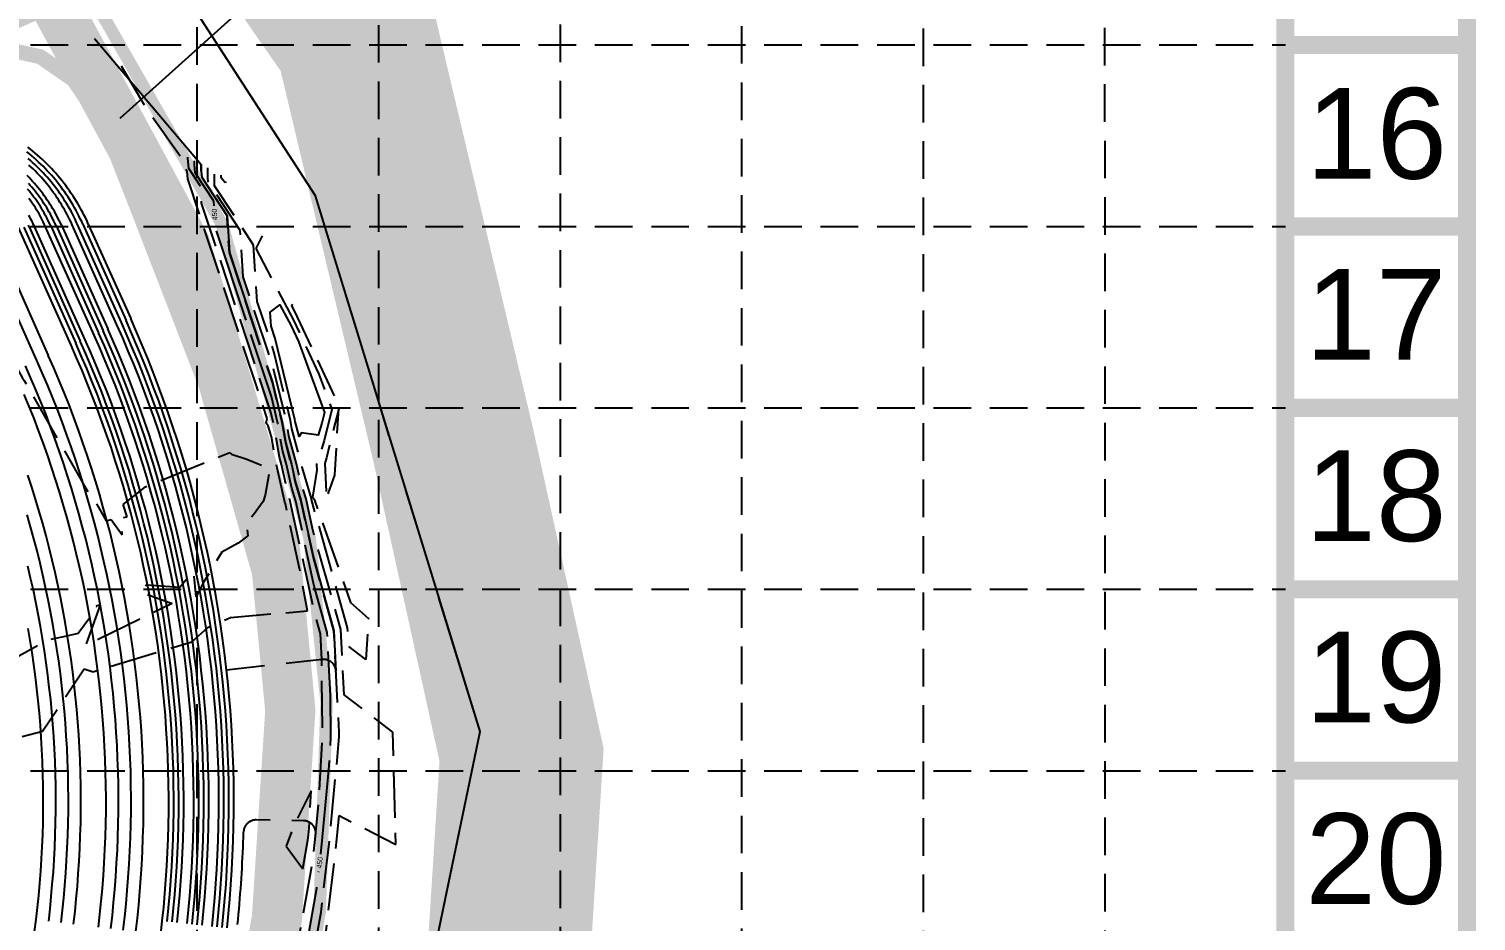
# Model space of a CAD drawing. Header units: inches. Extents: x 2439273 to 2445077, y 7048639 to 7057917.
# Drawn here: x 2443923 to 2445077, y 7054895 to 7055607 of the extents above; entities that cross this region are included whole.
import ezdxf
from ezdxf.enums import TextEntityAlignment as Align

# ---------------------------------------------------------------- set-up
doc = ezdxf.new("R2010")
doc.units = ezdxf.units.IN
doc.header["$LTSCALE"] = 300
doc.header["$MEASUREMENT"] = 0
for name, pattern in [('DASHED', [0.29, 0.25, -0.04]), ('DASHEDX2', [0.165, 0.125, -0.04]), ('HIDDEN', [0.375, 0.25, -0.125]), ('PHANTOM', [4.25, 3.5, -0.15, 0.15, -0.15, 0.15, -0.15])]:
    doc.linetypes.add(name, pattern=pattern)
for name, color, linetype in [('BASE', 7, 'Continuous'), ('BOUNDARY', 24, 'PHANTOM'), ('DRAINAGE_AREA', 250, 'DASHEDX2'), ('EC', 43, 'DASHEDX2'), ('GRID', 254, 'HIDDEN'), ('LIMITS OF DISTURBANCE', 1, 'HIDDEN'), ('new', 3, 'Continuous'), ('PC', 43, 'DASHEDX2'), ('SILT FENCE', 200, 'Continuous'), ('Water', 5, 'PHANTOM')]:
    doc.layers.add(name, color=color, linetype=linetype)
doc.styles.get("Standard").update_dxf_attribs({"font": 'ARIAL.TTF'})
doc.styles.add('symbol', font='symbol.shx')
doc.styles.add('TMODELF', font='tmodelf')
doc.linetypes.add('DEPRESSION', pattern='A,0.3,["%",symbol,S=0.05,R=180,X=0,Y=0],0.0001', length=0.3001)

msp = doc.modelspace()

# ---------------------------------------------------------------- linework, layer by layer
at = {"flags": 128}
msp.add_lwpolyline([(2444359.7, 7055862.5), (2443995.9, 7055535.5)], dxfattribs=at)
at = {"layer": 'BASE', "const_width": 14.5}
for points in [[(2445070.2, 7048645.9), (2445070.2, 7057910.2), (2439280, 7057910.2), (2439280, 7048645.9)], [(2444925.4, 7048790.6), (2444925.4, 7057765.4), (2439424.8, 7057765.4), (2439424.8, 7048790.6)]]:
    msp.add_lwpolyline(points, close=True, dxfattribs=at)
for points in [[(2445070.2, 7055594.1), (2444925.4, 7055594.1)], [(2445070.2, 7055449.3), (2444925.4, 7055449.3)], [(2445070.2, 7055304.6), (2444925.4, 7055304.6)], [(2445070.2, 7055159.8), (2444925.4, 7055159.8)], [(2445070.2, 7055015.1), (2444925.4, 7055015.1)]]:
    msp.add_lwpolyline(points, dxfattribs=at)
at = {"layer": 'BOUNDARY', "color": 7, "linetype": 'Continuous', "flags": 128}
msp.add_lwpolyline([(2441748.8, 7054649.6), (2442955.1, 7052964.9), (2442981.8, 7052986.1), (2442979, 7053079.1), (2443105, 7053084.2), (2443124.1, 7053099.4), (2443545.9, 7053500.8), (2443498.6, 7053611.7), (2443514, 7053764), (2443611.8, 7054000.9), (2443936.3, 7054219.1), (2444201, 7054649.8), (2444283.2, 7055046.3), (2444152, 7055473.6), (2444011.6, 7055690.8), (2443140.7, 7055290)], dxfattribs=at)
msp.add_lwpolyline([(2441748.8, 7054649.6), (2442955.1, 7052964.9), (2442981.8, 7052986.1), (2442979, 7053079.1), (2443105, 7053084.2), (2443124.1, 7053099.4), (2443545.9, 7053500.8), (2443498.6, 7053611.7), (2443514, 7053764), (2443611.8, 7054000.9), (2443936.3, 7054219.1), (2444201, 7054649.8), (2444283.2, 7055046.3), (2444152, 7055473.6), (2444011.6, 7055690.8), (2443140.7, 7055290)], dxfattribs=at)
at = {"layer": 'DRAINAGE_AREA', "color": 7, "linetype": 'DASHED', "const_width": 12, "flags": 128}
msp.add_lwpolyline([(2443106.7, 7052755.3), (2443096.8, 7052982.7), (2443073, 7053091.1), (2443088, 7053145.3), (2443138.2, 7053196.6), (2443245.6, 7053250.4), (2443396.7, 7053396.9), (2443402.1, 7053411), (2443400.1, 7053435.2), (2443361.7, 7053581.8), (2443355.7, 7053626.1), (2443360.4, 7053690.9), (2443396.8, 7053883.3), (2443421.4, 7054049.3), (2443414.8, 7054126.5), (2443427.6, 7054140.8), (2443497.6, 7054080.1), (2443546.4, 7054074.8), (2443599.7, 7054089.9), (2443685.5, 7054148.7), (2443804.9, 7054275.1), (2443922.7, 7054400.3), (2443990.8, 7054505.4), (2444058.6, 7054642.8), (2444106.5, 7054805.4), (2444125.3, 7054960.8), (2444123.2, 7055116.7), (2444064.6, 7055322.9), (2444010.2, 7055463.5), (2443984.7, 7055528.6), (2443959, 7055566.3), (2443932.5, 7055584.7), (2443905.5, 7055590.7), (2443851.6, 7055589.6), (2443766, 7055561.7), (2443663.4, 7055511), (2443526.3, 7055445), (2443425.3, 7055399.4), (2443302.3, 7055347.4), (2443212.9, 7055306.2), (2443135.2, 7055270.1), (2442881.6, 7055688.2), (2442876.7, 7055729.8), (2442799.4, 7055726.7), (2442738, 7055727.3), (2442685.4, 7055731.3), (2442624.7, 7055737.6), (2442572.2, 7055747), (2442523.2, 7055757.2), (2442430.3, 7055787.7), (2442371.9, 7055810.6), (2442291.4, 7055853.1), (2442173.1, 7055922.1), (2442058.1, 7055991.1), (2441727.2, 7056189.1), (2441529, 7056300.9), (2441427.3, 7056352.2), (2441386, 7056367.8), (2441347.4, 7056379.6), (2441243.6, 7056401.6), (2441166.8, 7056415), (2441045.9, 7056423.5), (2440971.8, 7056416.9), (2440887.4, 7056397.1), (2440803.2, 7056370.6), (2440808.9, 7056305.6), (2440829.5, 7056148.5), (2440839.2, 7056107), (2440849.3, 7056074.2), (2440863.9, 7056044.5), (2440887.7, 7056006.5), (2440936, 7055957.6), (2441004.9, 7055891.7), (2441064.9, 7055847.9)], dxfattribs=at)
at = {"layer": 'EC', "color": 43, "linetype": 'DASHEDX2', "flags": 128}
for points in [[(2443901.9, 7055693.5), (2443896.1, 7055685.7), (2443885.4, 7055681.5), (2443867.4, 7055641.4), (2443854.9, 7055654.7), (2443824.8, 7055641.4), (2443820.7, 7055623.5), (2443807, 7055605.2), (2443799.6, 7055587.8), (2443801.2, 7055585.9), (2443797.2, 7055582.7), (2443805.1, 7055502.5), (2443810.3, 7055503.5), (2443815.5, 7055494.5), (2443872.1, 7055423.6), (2443873.6, 7055412.9), (2443906.2, 7055350.2), (2443918.1, 7055328.7), (2443919.7, 7055326.4), (2443968.6, 7055240.7), (2443976.8, 7055228.8), (2443984.9, 7055214.5), (2443989.1, 7055215.5), (2443997.9, 7055203.3), (2443997.7, 7055216.9), (2444001.9, 7055217.6), (2443998.5, 7055227.5), (2444016.5, 7055241.6), (2444066.4, 7055262), (2444083.7, 7055269), (2444085.1, 7055267.5), (2444097.1, 7055263.6), (2444115.6, 7055256), (2444111.9, 7055234.9), (2444110.2, 7055229.8), (2444102.5, 7055219.2), (2444096.5, 7055212.4), (2444098.1, 7055202.5), (2444090.2, 7055196.5), (2444077.2, 7055189.5), (2444062.5, 7055164.9), (2444056.9, 7055153.9), (2444054.7, 7055174.7), (2444043.7, 7055161.3), (2444016.9, 7055163), (2444012.3, 7055157.9), (2444037.6, 7055148.5), (2443972, 7055116.5), (2443968.9, 7055114.9), (2443980.6, 7055147.5), (2443977.1, 7055146.3), (2443978.4, 7055146.1), (2443962.8, 7055124.6), (2443953.5, 7055122.4), (2443938.4, 7055119.2), (2443867, 7055080.2), (2443866, 7055078.9), (2443865, 7055077.9), (2443865.1, 7055077.5), (2443864.1, 7055076.8), (2443861, 7055075.2), (2443830.9, 7055059.6), (2443787.5, 7055037.1), (2443851.3, 7055024.9), (2443934.3, 7055046.7), (2443967.6, 7055096.4), (2443974.6, 7055094.1), (2444053.3, 7055117.8), (2444066.5, 7055129.6), (2444084.3, 7055137.4), (2444145.7, 7055142.6), (2444139.2, 7055176.5), (2444128, 7055227.9), (2444127.6, 7055229.3), (2444120.8, 7055259.2), (2444120.7, 7055259.5), (2444116.9, 7055281.5), (2444114.2, 7055290.3), (2444112.7, 7055292.4), (2444113.5, 7055296.1), (2444050.1, 7055487.4), (2444049.7, 7055493.1), (2444045.8, 7055499.1), (2444045.3, 7055503.7), (2444016.7, 7055544.1), (2443997.2, 7055577.1)], [(2443425.7, 7053762.9), (2443410.4, 7053761.8), (2443406, 7053816.3), (2443401.1, 7053837.4), (2443403.2, 7053840), (2443400.6, 7053862.1), (2443422.6, 7053914.2), (2443420.9, 7053929.2), (2443409.3, 7053941.4), (2443418.2, 7053963.5), (2443407.3, 7054022.6), (2443384.2, 7054046.1), (2443375.7, 7054122.4), (2443344.5, 7054149.6), (2443377.5, 7054187.1), (2443398.9, 7054210.1), (2443437.3, 7054262), (2443478.5, 7054343.9), (2443509.5, 7054451.2), (2443614.6, 7054540.1), (2443651.9, 7054558.2), (2443693.4, 7054602), (2443728.6, 7054681.3), (2443812.6, 7054715), (2443863.8, 7054755.7), (2444011.2, 7054797.5), (2444012, 7054798.1), (2444012.8, 7054799.1), (2444012.9, 7054797.8), (2444012.9, 7054797.5), (2444012.8, 7054797.2), (2444012.6, 7054797.2), (2443999, 7054679), (2443978.3, 7054600.3), (2443975.7, 7054580.6), (2444001.5, 7054556.7), (2444053.3, 7054581.2), (2444080, 7054628.9), (2444082, 7054632.3), (2444082.7, 7054634.5), (2444113.2, 7054712.7), (2444125.4, 7054768.1), (2444127.1, 7054773.9), (2444129.2, 7054785.1), (2444137.8, 7054875.4), (2444149.4, 7054940.5), (2444152, 7054963), (2444154.8, 7054992.5), (2444157.6, 7055041.8), (2444156.9, 7055103.8), (2444155.9, 7055124.2), (2444151.7, 7055139.1), (2444132.1, 7055228.9), (2444130.4, 7055234.9), (2444124.8, 7055259.4), (2444123.2, 7055265.2), (2444118.7, 7055291.3), (2444116.1, 7055302), (2444061.1, 7055467.8), (2444060.3, 7055481.4), (2444050.9, 7055495.6), (2444050.1, 7055503.8), (2444050.2, 7055504.6)], [(2444107.7, 7055354.9), (2444083.3, 7055428.6), (2444081.4, 7055457.9), (2444061.2, 7055488.7), (2444060.8, 7055493.3), (2444060.8, 7055498.8)], [(2443427.4, 7053790), (2443424.2, 7053804.5), (2443417.4, 7053833.8), (2443422.2, 7053839.7), (2443421.7, 7053844.1), (2443433.3, 7053871.6), (2443462, 7053924.4), (2443521.7, 7053995.1), (2443523.6, 7054001.4), (2443528.3, 7054008.8), (2443529.2, 7054039.3), (2443529.4, 7054048.3), (2443568.7, 7054030.1), (2443579.8, 7054034.9), (2443632, 7054072), (2443650.4, 7054087.2), (2443742.8, 7054170.2), (2443783.5, 7054193), (2443833.1, 7054256.2), (2443866.5, 7054289), (2443894.2, 7054317), (2443943.1, 7054353.8), (2443965.9, 7054389.2), (2443993, 7054425.8), (2444018.4, 7054492.4), (2444028.1, 7054510.5), (2444039.9, 7054531.5), (2444093.7, 7054627.2), (2444115, 7054688.2), (2444123.3, 7054709.6), (2444126.7, 7054724.7), (2444140.1, 7054771.5), (2444157.2, 7054861.2), (2444158.4, 7054873.8), (2444160, 7054882.9), (2444169, 7054960.5), (2444170.8, 7054979.4), (2444216.1, 7054956.1), (2444213.5, 7055045.8), (2444174.8, 7055075.7), (2444172.1, 7055127.8), (2444149.5, 7055208.3), (2444144.4, 7055232.1), (2444138.6, 7055251.7), (2444136.7, 7055259.8), (2444130.7, 7055282.2), (2444128.8, 7055293.6), (2444118.3, 7055336.8), (2444094.4, 7055409), (2444092, 7055446.2), (2444066.3, 7055485.2), (2444066.1, 7055488), (2444066.1, 7055496)], [(2444109.4, 7055441.7), (2444105.2, 7055433.3), (2444104.4, 7055431.7), (2444133.8, 7055375.7), (2444154.7, 7055331.4), (2444165, 7055303.2), (2444158.8, 7055278.4), (2444152.8, 7055259.4), (2444153.1, 7055254.8), (2444149.6, 7055233.4), (2444151.2, 7055231.4), (2444151.3, 7055230.2), (2444180, 7055149.4), (2444194.2, 7055136.5), (2444192, 7055103.7), (2444178.3, 7055114.4), (2444177.5, 7055129), (2444148.8, 7055231.4), (2444148.4, 7055233.1), (2444141.3, 7055257.3), (2444140.7, 7055260), (2444133.2, 7055287.9), (2444132.1, 7055294.4), (2444119.1, 7055348.4), (2444105.5, 7055389.4), (2444102.6, 7055434.4), (2444071.5, 7055481.8), (2444071.4, 7055482.7), (2444071.5, 7055493.1)], [(2444080.5, 7055485.2), (2444080, 7055484.2), (2444076.8, 7055488), (2444076.8, 7055490.2)], [(2444133.3, 7055387.2), (2444132.8, 7055386.1), (2444135.2, 7055381.4), (2444166.9, 7055314.2)], [(2443426.5, 7053781.6), (2443422.1, 7053781.3), (2443420.8, 7053796.9), (2443412, 7053835), (2443415.9, 7053839.8), (2443414.7, 7053850.1), (2443441.7, 7053914.3), (2443452.5, 7053934.2), (2443475, 7053960.8), (2443482.8, 7053987.1), (2443502.4, 7054018), (2443502.7, 7054027.5), (2443479.3, 7054068.1), (2443497.6, 7054080.1), (2443512.3, 7054140.3), (2443555.2, 7054084.1), (2443563.4, 7054082.1), (2443569.6, 7054080.4), (2443627.6, 7054076.2), (2443639.3, 7054084.5), (2443641.6, 7054086.4), (2443758.9, 7054191.7), (2443776.5, 7054201.6), (2443797.9, 7054228.9), (2443861.2, 7054291.1), (2443913.6, 7054344.1), (2443936.5, 7054361.3), (2443947.1, 7054377.9), (2443986.6, 7054431.1), (2444001.1, 7054469.1), (2444024.7, 7054512.9), (2444053.3, 7054564), (2444089.8, 7054628.9), (2444104.2, 7054670.3), (2444120, 7054710.6), (2444126.2, 7054739.2), (2444135.8, 7054772.3), (2444147.8, 7054835.8), (2444151.5, 7054874.3), (2444156.4, 7054902.1), (2444163.3, 7054961.3), (2444170.7, 7055039.1), (2444170.8, 7055042.1), (2444170.8, 7055045.9), (2444166.7, 7055126.6), (2444150.3, 7055185.3), (2444140.3, 7055231), (2444135.8, 7055246.1), (2444132.7, 7055259.7), (2444128.2, 7055276.5), (2444125.4, 7055292.9), (2444117.6, 7055325.2), (2444113.2, 7055338.5)]]:
    msp.add_lwpolyline(points, dxfattribs=at)
at = {"layer": 'EC', "color": 43, "linetype": 'DASHED', "flags": 128}
for points in [[(2444071.1, 7055465.8), (2444070.9, 7055469.6), (2444056.1, 7055492.2), (2444055.5, 7055498.5), (2444055.5, 7055501.7)], [(2444156.1, 7054948.6), (2444157.6, 7054962.1), (2444162.7, 7055015.8), (2444164.2, 7055042), (2444163.8, 7055074.8), (2444161.3, 7055125.4), (2444151, 7055162.2), (2444136.2, 7055230), (2444133.1, 7055240.5), (2444128.8, 7055259.5), (2444125.7, 7055270.9), (2444122, 7055292.1), (2444116.9, 7055313.6), (2444072.2, 7055448.2), (2444072, 7055452)], [(2443984.7, 7054447.5), (2444021.3, 7054515.4), (2444066.6, 7054596.5), (2444085.9, 7054630.6), (2444093.5, 7054652.4), (2444116.6, 7054711.6), (2444125.8, 7054753.6), (2444131.4, 7054773.1), (2444138.5, 7054810.5), (2444144.7, 7054874.9), (2444152.9, 7054921.3), (2444154.5, 7054934.8)]]:
    msp.add_lwpolyline(points, dxfattribs=at)
at = {"layer": 'EC', "color": 43, "linetype": 'DEPRESSION', "flags": 128}
msp.add_lwpolyline([(2444159.2, 7055300.9), (2444157, 7055292.3), (2444154, 7055282.8), (2444140.9, 7055284.7), (2444138.9, 7055281.8), (2444135.7, 7055293.6), (2444135.5, 7055295.2), (2444119.8, 7055359.9), (2444116.6, 7055369.7), (2444115.8, 7055381), (2444123.6, 7055386.9), (2444132.5, 7055370), (2444138.3, 7055357.6), (2444159.2, 7055300.9)], close=True, dxfattribs=at)
at = {"layer": 'EC', "color": 43, "linetype": 'DASHEDX2', "flags": 128}
for points in [[(2444162, 7055235.9), (2444167.4, 7055251), (2444170.5, 7055303.9), (2444160.7, 7055264.6), (2444159.3, 7055260.2), (2444160.5, 7055237.3), (2444160.4, 7055236.4), (2444161.6, 7055234.8), (2444162, 7055235.9)], [(2444141.8, 7054936.7), (2444145.8, 7054959.6), (2444146.3, 7054963.8), (2444146.8, 7054969.2), (2444148.5, 7054999), (2444134.2, 7054970.6), (2444128.7, 7054954.8), (2444141.8, 7054936.7)]]:
    msp.add_lwpolyline(points, close=True, dxfattribs=at)
at = {"layer": 'GRID', "linetype": 'HIDDEN', "ltscale": 0.4}
for p, q in [((2444057.9, 7049368.2), (2444057.6, 7057768.7)), ((2444202.8, 7049370), (2444202.3, 7057768.7)), ((2444347.8, 7049370.5), (2444347.1, 7057768.7)), ((2444492.3, 7049369.2), (2444491.8, 7057768.7)), ((2444637.3, 7049367.3), (2444636.6, 7057768.7)), ((2444782.2, 7049367.7), (2444781.3, 7057768.7)), ((2439424.8, 7055594.1), (2444925.4, 7055594.1)), ((2439424.8, 7055449.3), (2444925.4, 7055449.3)), ((2439424.8, 7055304.6), (2444925.4, 7055304.6)), ((2439424.8, 7055159.8), (2444925.4, 7055159.8)), ((2439424.8, 7055015.1), (2444925.4, 7055015.1))]:
    msp.add_line(p, q, dxfattribs=at)
at = {"layer": 'LIMITS OF DISTURBANCE', "linetype": 'HIDDEN', "const_width": 10, "flags": 128}
msp.add_lwpolyline([(2442887, 7052945.5), (2442895.4, 7053179.6), (2442913.4, 7053306.1), (2442998.8, 7053329.3), (2443093.7, 7053267.1), (2443296.3, 7053331.4), (2443338.4, 7053257.6), (2443392.2, 7053315.6), (2443340.6, 7053362), (2443447.1, 7053414.7), (2443517.8, 7053314.1), (2443575, 7053356.6), (2443489.9, 7053468.2), (2443446.1, 7053438.9), (2443383.6, 7053614.3), (2443418.1, 7053884.2), (2443327, 7054031.8), (2443323.1, 7054052.9), (2443416.7, 7054128.1), (2443524.9, 7054050.3), (2443573.7, 7054049), (2443787.4, 7054200.6), (2444024.7, 7054478.2), (2444110.5, 7054653.5), (2444155.3, 7054902.9), (2444160.8, 7055069.8), (2444147.3, 7055200.6), (2444077.6, 7055450.7), (2443950.4, 7055673.7), (2443333.9, 7055400.6), (2443359.4, 7055365), (2443134.4, 7055268.5), (2442886.5, 7055663.7), (2442672.9, 7055635.7), (2442664, 7055558.2), (2442899, 7055169.9), (2442892.8, 7055099.8), (2442914.1, 7055045.9), (2443178.4, 7054615.2), (2442985.5, 7054501.3), (2442726.7, 7054920.1), (2442733.6, 7054854.1), (2442852.4, 7053970.5), (2442450.4, 7053675.1), (2441832.1, 7054505), (2441778.7, 7054488.8), (2441880.3, 7054326.6), (2442123, 7053975.5), (2442344.5, 7053665.1), (2442528.9, 7053430.2), (2442805.2, 7053043.9), (2442834.5, 7052997.6)], close=True, dxfattribs=at)
at = {"layer": 'new', "color": 3, "linetype": 'PHANTOM', "flags": 128}
msp.add_lwpolyline([(2441748.8, 7054649.6), (2442955.1, 7052964.9), (2442981.8, 7052986.1), (2442979, 7053079.1), (2443105, 7053084.2), (2443124.1, 7053099.4), (2443545.9, 7053500.8), (2443498.6, 7053611.7), (2443514, 7053764), (2443611.8, 7054000.9), (2443936.3, 7054219.1), (2444201, 7054649.8), (2444283.2, 7055046.3), (2444152, 7055473.6), (2444011.6, 7055690.8), (2443140.7, 7055290)], dxfattribs=at)
at = {"layer": 'PC', "color": 24, "linetype": 'Continuous', "flags": 128}
for points in [[(2443975.6, 7055599.2), (2444060.8, 7055498.8), (2444060.8, 7055493.3), (2444061.2, 7055488.7), (2444081.4, 7055457.9), (2444083.3, 7055428.6), (2444107.7, 7055354.9)], [(2443966.5, 7055451), (2443965.5, 7055453.3), (2443964.4, 7055455.5), (2443963.3, 7055457.7), (2443962.2, 7055459.9), (2443961.1, 7055462), (2443959.9, 7055464.2), (2443958.6, 7055466.3), (2443957.4, 7055468.4), (2443956.1, 7055470.5), (2443954.8, 7055472.6), (2443953.4, 7055474.6), (2443952, 7055476.6), (2443950.6, 7055478.6), (2443949.1, 7055480.6), (2443947.6, 7055482.6), (2443946.1, 7055484.5), (2443944.6, 7055486.4), (2443943, 7055488.3), (2443941.4, 7055490.1), (2443939.7, 7055492), (2443938.1, 7055493.8), (2443936.4, 7055495.5), (2443934.7, 7055497.3), (2443932.9, 7055499), (2443931.1, 7055500.7), (2443929.3, 7055502.4), (2443927.5, 7055504), (2443925.7, 7055505.6), (2443923.8, 7055507.2), (2443921.9, 7055508.8)], [(2443970.8, 7055451.2), (2443969.8, 7055453.5), (2443968.7, 7055455.8), (2443967.5, 7055458.1), (2443966.4, 7055460.4), (2443965.2, 7055462.6), (2443963.9, 7055464.8), (2443962.6, 7055467), (2443961.3, 7055469.2), (2443960, 7055471.4), (2443958.6, 7055473.5), (2443957.2, 7055475.6), (2443955.8, 7055477.7), (2443954.3, 7055479.8), (2443952.8, 7055481.9), (2443951.2, 7055483.9), (2443949.7, 7055485.9), (2443948.1, 7055487.9), (2443946.4, 7055489.8), (2443944.8, 7055491.7), (2443943.1, 7055493.6), (2443941.4, 7055495.5), (2443939.6, 7055497.3), (2443937.8, 7055499.2), (2443936, 7055500.9), (2443934.2, 7055502.7), (2443932.3, 7055504.4), (2443930.4, 7055506.1), (2443928.5, 7055507.8), (2443926.5, 7055509.4), (2443924.6, 7055511), (2443922.6, 7055512.6)], [(2443962.2, 7055450.8), (2443961.2, 7055453), (2443960.2, 7055455.1), (2443959.2, 7055457.2), (2443958.1, 7055459.3), (2443957, 7055461.4), (2443955.8, 7055463.5), (2443954.6, 7055465.5), (2443953.4, 7055467.6), (2443952.2, 7055469.6), (2443950.9, 7055471.6), (2443949.6, 7055473.5), (2443948.2, 7055475.5), (2443946.9, 7055477.4), (2443945.5, 7055479.3), (2443944, 7055481.2), (2443942.6, 7055483.1), (2443941.1, 7055484.9), (2443939.5, 7055486.7), (2443938, 7055488.5), (2443936.4, 7055490.3), (2443934.8, 7055492), (2443933.2, 7055493.7), (2443931.5, 7055495.4), (2443929.8, 7055497.1), (2443928.1, 7055498.7), (2443926.4, 7055500.3), (2443924.6, 7055501.9), (2443922.8, 7055503.5)], [(2443957.9, 7055450.6), (2443957, 7055452.7), (2443956, 7055454.7), (2443955, 7055456.8), (2443954, 7055458.8), (2443952.9, 7055460.8), (2443951.8, 7055462.8), (2443950.6, 7055464.8), (2443949.5, 7055466.7), (2443948.2, 7055468.7), (2443947, 7055470.6), (2443945.8, 7055472.5), (2443944.5, 7055474.4), (2443943.1, 7055476.2), (2443941.8, 7055478.1), (2443940.4, 7055479.9), (2443939, 7055481.7), (2443937.6, 7055483.4), (2443936.1, 7055485.2), (2443934.6, 7055486.9), (2443933.1, 7055488.6), (2443931.5, 7055490.3), (2443930, 7055491.9), (2443928.4, 7055493.6), (2443926.7, 7055495.2), (2443925.1, 7055496.7), (2443923.4, 7055498.3)], [(2443949.4, 7055450.2), (2443948.5, 7055452.1), (2443947.6, 7055454), (2443946.6, 7055455.9), (2443945.7, 7055457.8), (2443944.7, 7055459.6), (2443943.7, 7055461.5), (2443942.6, 7055463.3), (2443941.5, 7055465.1), (2443940.4, 7055466.9), (2443939.3, 7055468.6), (2443938.1, 7055470.4), (2443936.9, 7055472.1), (2443935.7, 7055473.8), (2443934.4, 7055475.5), (2443933.2, 7055477.2), (2443931.9, 7055478.9), (2443930.5, 7055480.5), (2443929.2, 7055482.1), (2443927.8, 7055483.7), (2443926.4, 7055485.3), (2443925, 7055486.8), (2443923.5, 7055488.4), (2443922.1, 7055489.9)], [(2443940.8, 7055449.8), (2443940, 7055451.5), (2443939.1, 7055453.3), (2443938.3, 7055455), (2443937.4, 7055456.7), (2443936.5, 7055458.4), (2443935.6, 7055460.1), (2443934.6, 7055461.8), (2443933.6, 7055463.4), (2443932.6, 7055465.1), (2443931.5, 7055466.7), (2443930.5, 7055468.3), (2443929.4, 7055469.9), (2443928.3, 7055471.5), (2443927.1, 7055473), (2443925.9, 7055474.6), (2443924.7, 7055476.1), (2443923.5, 7055477.6), (2443922.3, 7055479)], [(2443945.1, 7055450), (2443944.2, 7055451.8), (2443943.4, 7055453.6), (2443942.5, 7055455.5), (2443941.5, 7055457.2), (2443940.6, 7055459), (2443939.6, 7055460.8), (2443938.6, 7055462.5), (2443937.6, 7055464.3), (2443936.5, 7055466), (2443935.4, 7055467.7), (2443934.3, 7055469.4), (2443933.1, 7055471), (2443932, 7055472.7), (2443930.8, 7055474.3), (2443929.6, 7055475.9), (2443928.3, 7055477.5), (2443927, 7055479), (2443925.7, 7055480.6), (2443924.4, 7055482.1), (2443923.1, 7055483.6)], [(2443936.5, 7055449.6), (2443935.7, 7055451.2), (2443934.9, 7055452.9), (2443934.1, 7055454.6), (2443933.3, 7055456.2), (2443932.4, 7055457.8), (2443931.5, 7055459.4), (2443930.6, 7055461), (2443929.6, 7055462.6), (2443928.7, 7055464.2), (2443927.7, 7055465.7), (2443926.6, 7055467.2), (2443925.6, 7055468.8), (2443924.5, 7055470.3), (2443923.4, 7055471.7)], [(2443923.6, 7055448.9), (2443923, 7055450.4)], [(2443927.9, 7055449.2), (2443927.2, 7055450.7), (2443926.5, 7055452.2), (2443925.8, 7055453.7), (2443925, 7055455.1), (2443924.2, 7055456.6), (2443923.4, 7055458.1)], [(2443993.6, 7055370.9), (2443957.9, 7055450.6)], [(2443997.3, 7055372.6), (2443962.2, 7055450.8)], [(2443966.5, 7055451), (2444000.9, 7055374.2)], [(2443970.8, 7055451.2), (2444004.6, 7055375.8)], [(2443929.8, 7055342.3), (2443885.8, 7055440.4)], [(2443895.6, 7055443.1), (2443938.9, 7055346.4)], [(2444028.5, 7054884.3), (2444029.8, 7054895.2), (2444030.9, 7054906.1), (2444031.8, 7054917), (2444032.7, 7054927.9), (2444033.4, 7054938.8), (2444034, 7054949.8), (2444034.4, 7054960.7), (2444034.7, 7054971.6), (2444034.9, 7054982.6), (2444034.9, 7054993.5), (2444034.8, 7055004.5), (2444034.6, 7055015.4), (2444034.2, 7055026.3), (2444033.7, 7055037.3), (2444033, 7055048.2), (2444032.3, 7055059.1), (2444031.4, 7055070), (2444030.3, 7055080.9), (2444029.1, 7055091.8), (2444027.8, 7055102.6), (2444026.4, 7055113.5), (2444024.8, 7055124.3), (2444023.1, 7055135.1), (2444021.3, 7055145.9), (2444019.3, 7055156.7), (2444017.2, 7055167.4), (2444014.9, 7055178.1), (2444012.6, 7055188.8), (2444010.1, 7055199.5), (2444007.4, 7055210.1), (2444004.7, 7055220.7), (2444001.8, 7055231.2), (2443998.8, 7055241.7), (2443995.6, 7055252.2), (2443992.3, 7055262.7), (2443988.9, 7055273.1), (2443985.4, 7055283.4), (2443981.7, 7055293.7), (2443977.9, 7055304), (2443974, 7055314.2), (2443970, 7055324.4), (2443965.8, 7055334.5), (2443961.5, 7055344.6), (2443957.1, 7055354.6), (2443915, 7055448.5)], [(2443919.3, 7055448.7), (2443960.8, 7055356.2)], [(2443923.6, 7055448.9), (2443964.4, 7055357.8)], [(2443968.1, 7055359.5), (2443927.9, 7055449.2)], [(2443975.4, 7055362.7), (2443936.5, 7055449.6)], [(2443940.8, 7055449.8), (2443979, 7055364.4)], [(2443945.1, 7055450), (2443982.7, 7055366)], [(2443949.4, 7055450.2), (2443986.3, 7055367.7)], [(2444069.5, 7054890.9), (2444070.7, 7054902.3), (2444071.7, 7054913.7), (2444072.6, 7054925.1), (2444073.3, 7054936.5), (2444073.9, 7054947.9), (2444074.4, 7054959.3), (2444074.7, 7054970.8), (2444074.9, 7054982.2), (2444074.9, 7054993.6), (2444074.8, 7055005.1), (2444074.5, 7055016.5), (2444074.2, 7055027.9), (2444073.6, 7055039.4), (2444073, 7055050.8), (2444072.1, 7055062.2), (2444071.2, 7055073.6), (2444070.1, 7055084.9), (2444068.9, 7055096.3), (2444067.5, 7055107.7), (2444066, 7055119), (2444064.4, 7055130.3), (2444062.6, 7055141.6), (2444060.7, 7055152.9), (2444058.6, 7055164.1), (2444056.4, 7055175.3), (2444054, 7055186.5), (2444051.6, 7055197.7), (2444049, 7055208.8), (2444046.2, 7055219.9), (2444043.3, 7055231), (2444040.3, 7055242), (2444037.1, 7055253), (2444033.9, 7055264), (2444030.4, 7055274.9), (2444026.9, 7055285.7), (2444023.2, 7055296.6), (2444019.3, 7055307.3), (2444015.4, 7055318.1), (2444011.3, 7055328.7), (2444007.1, 7055339.4), (2444002.7, 7055349.9), (2443998.2, 7055360.5), (2443993.6, 7055370.9)], [(2444073.5, 7054890.5), (2444074.7, 7054901.9), (2444075.7, 7054913.4), (2444076.6, 7054924.8), (2444077.3, 7054936.3), (2444077.9, 7054947.7), (2444078.4, 7054959.2), (2444078.7, 7054970.7), (2444078.9, 7054982.2), (2444078.9, 7054993.7), (2444078.8, 7055005.1), (2444078.5, 7055016.6), (2444078.1, 7055028.1), (2444077.6, 7055039.6), (2444076.9, 7055051), (2444076.1, 7055062.5), (2444075.2, 7055073.9), (2444074.1, 7055085.4), (2444072.9, 7055096.8), (2444071.5, 7055108.2), (2444070, 7055119.6), (2444068.3, 7055130.9), (2444066.5, 7055142.3), (2444064.6, 7055153.6), (2444062.5, 7055164.9), (2444060.3, 7055176.1), (2444058, 7055187.4), (2444055.5, 7055198.6), (2444052.8, 7055209.8), (2444050.1, 7055220.9), (2444047.2, 7055232), (2444044.2, 7055243.1), (2444041, 7055254.1), (2444037.7, 7055265.1), (2444034.2, 7055276.1), (2444030.7, 7055287), (2444027, 7055297.9), (2444023.1, 7055308.7), (2444019.1, 7055319.5), (2444015, 7055330.2), (2444010.8, 7055340.9), (2444006.4, 7055351.5), (2444001.9, 7055362), (2443997.3, 7055372.6)], [(2444077.5, 7054890.1), (2444078.6, 7054901.5), (2444079.7, 7054913), (2444080.6, 7054924.5), (2444081.3, 7054936), (2444081.9, 7054947.5), (2444082.4, 7054959.1), (2444082.7, 7054970.6), (2444082.9, 7054982.1), (2444082.9, 7054993.7), (2444082.8, 7055005.2), (2444082.5, 7055016.7), (2444082.1, 7055028.3), (2444081.6, 7055039.8), (2444080.9, 7055051.3), (2444080.1, 7055062.8), (2444079.2, 7055074.3), (2444078.1, 7055085.8), (2444076.8, 7055097.2), (2444075.5, 7055108.7), (2444073.9, 7055120.1), (2444072.3, 7055131.5), (2444070.5, 7055142.9), (2444068.5, 7055154.3), (2444066.4, 7055165.6), (2444064.2, 7055176.9), (2444061.9, 7055188.2), (2444059.4, 7055199.5), (2444056.7, 7055210.7), (2444054, 7055221.9), (2444051.1, 7055233.1), (2444048, 7055244.2), (2444044.8, 7055255.3), (2444041.5, 7055266.3), (2444038, 7055277.3), (2444034.5, 7055288.3), (2444030.7, 7055299.2), (2444026.9, 7055310.1), (2444022.9, 7055320.9), (2444018.8, 7055331.6), (2444014.5, 7055342.4), (2444010.1, 7055353), (2444005.6, 7055363.6), (2444000.9, 7055374.2)], [(2444081.5, 7054889.6), (2444082.6, 7054901.2), (2444083.7, 7054912.7), (2444084.5, 7054924.2), (2444085.3, 7054935.8), (2444085.9, 7054947.4), (2444086.4, 7054958.9), (2444086.7, 7054970.5), (2444086.9, 7054982.1), (2444086.9, 7054993.7), (2444086.8, 7055005.3), (2444086.5, 7055016.8), (2444086.1, 7055028.4), (2444085.6, 7055040), (2444084.9, 7055051.5), (2444084.1, 7055063.1), (2444083.2, 7055074.6), (2444082, 7055086.2), (2444080.8, 7055097.7), (2444079.4, 7055109.2), (2444077.9, 7055120.7), (2444076.2, 7055132.1), (2444074.4, 7055143.6), (2444072.5, 7055155), (2444070.4, 7055166.4), (2444068.1, 7055177.7), (2444065.8, 7055189.1), (2444063.3, 7055200.4), (2444060.6, 7055211.6), (2444057.8, 7055222.9), (2444054.9, 7055234.1), (2444051.9, 7055245.3), (2444048.7, 7055256.4), (2444045.3, 7055267.5), (2444041.9, 7055278.5), (2444038.2, 7055289.5), (2444034.5, 7055300.5), (2444030.6, 7055311.4), (2444026.6, 7055322.3), (2444022.5, 7055333.1), (2444018.2, 7055343.9), (2444013.8, 7055354.6), (2444009.3, 7055365.2), (2444004.6, 7055375.8)], [(2444041.7, 7054893.9), (2444042.8, 7054905), (2444043.8, 7054916), (2444044.6, 7054927.1), (2444045.4, 7054938.1), (2444045.9, 7054949.2), (2444046.4, 7054960.3), (2444046.7, 7054971.4), (2444046.9, 7054982.5), (2444046.9, 7054993.6), (2444046.8, 7055004.6), (2444046.5, 7055015.7), (2444046.2, 7055026.8), (2444045.7, 7055037.9), (2444045, 7055049), (2444044.2, 7055060), (2444043.3, 7055071.1), (2444042.3, 7055082.1), (2444041.1, 7055093.1), (2444039.7, 7055104.1), (2444038.3, 7055115.1), (2444036.7, 7055126.1), (2444034.9, 7055137.1), (2444033.1, 7055148), (2444031.1, 7055158.9), (2444028.9, 7055169.8), (2444026.7, 7055180.6), (2444024.3, 7055191.5), (2444021.7, 7055202.3), (2444019.1, 7055213), (2444016.3, 7055223.8), (2444013.3, 7055234.5), (2444010.3, 7055245.1), (2444007.1, 7055255.7), (2444003.8, 7055266.3), (2444000.3, 7055276.9), (2443996.7, 7055287.4), (2443993, 7055297.8), (2443989.2, 7055308.2), (2443985.2, 7055318.6), (2443981.1, 7055328.9), (2443976.9, 7055339.1), (2443972.6, 7055349.3), (2443968.1, 7055359.5)], [(2444049.6, 7054893.1), (2444050.8, 7054904.2), (2444051.8, 7054915.3), (2444052.6, 7054926.5), (2444053.3, 7054937.7), (2444053.9, 7054948.8), (2444054.4, 7054960), (2444054.7, 7054971.2), (2444054.9, 7054982.4), (2444054.9, 7054993.6), (2444054.8, 7055004.8), (2444054.5, 7055015.9), (2444054.2, 7055027.1), (2444053.7, 7055038.3), (2444053, 7055049.5), (2444052.2, 7055060.6), (2444051.3, 7055071.8), (2444050.2, 7055082.9), (2444049, 7055094), (2444047.7, 7055105.2), (2444046.2, 7055116.2), (2444044.6, 7055127.3), (2444042.8, 7055138.4), (2444041, 7055149.4), (2444038.9, 7055160.4), (2444036.8, 7055171.4), (2444034.5, 7055182.3), (2444032.1, 7055193.3), (2444029.5, 7055204.1), (2444026.8, 7055215), (2444024, 7055225.8), (2444021, 7055236.6), (2444018, 7055247.4), (2444014.7, 7055258.1), (2444011.4, 7055268.8), (2444007.9, 7055279.4), (2444004.3, 7055290), (2444000.5, 7055300.5), (2443996.7, 7055311), (2443992.7, 7055321.5), (2443988.5, 7055331.9), (2443984.3, 7055342.2), (2443979.9, 7055352.5), (2443975.4, 7055362.7)], [(2444053.6, 7054892.6), (2444054.8, 7054903.8), (2444055.8, 7054915), (2444056.6, 7054926.2), (2444057.3, 7054937.4), (2444057.9, 7054948.7), (2444058.4, 7054959.9), (2444058.7, 7054971.1), (2444058.9, 7054982.4), (2444058.9, 7054993.6), (2444058.8, 7055004.8), (2444058.5, 7055016.1), (2444058.2, 7055027.3), (2444057.6, 7055038.5), (2444057, 7055049.7), (2444056.2, 7055060.9), (2444055.3, 7055072.1), (2444054.2, 7055083.3), (2444053, 7055094.5), (2444051.6, 7055105.7), (2444050.2, 7055116.8), (2444048.5, 7055127.9), (2444046.8, 7055139), (2444044.9, 7055150.1), (2444042.9, 7055161.1), (2444040.7, 7055172.2), (2444038.4, 7055183.2), (2444036, 7055194.1), (2444033.4, 7055205.1), (2444030.7, 7055216), (2444027.9, 7055226.9), (2444024.9, 7055237.7), (2444021.8, 7055248.5), (2444018.6, 7055259.3), (2444015.2, 7055270), (2444011.7, 7055280.7), (2444008.1, 7055291.3), (2444004.3, 7055301.9), (2444000.4, 7055312.4), (2443996.4, 7055322.9), (2443992.2, 7055333.4), (2443988, 7055343.8), (2443983.6, 7055354.1), (2443979, 7055364.4)], [(2444057.6, 7054892.2), (2444058.7, 7054903.4), (2444059.7, 7054914.7), (2444060.6, 7054925.9), (2444061.3, 7054937.2), (2444061.9, 7054948.5), (2444062.4, 7054959.7), (2444062.7, 7054971), (2444062.9, 7054982.3), (2444062.9, 7054993.6), (2444062.8, 7055004.9), (2444062.5, 7055016.2), (2444062.2, 7055027.5), (2444061.6, 7055038.7), (2444061, 7055050), (2444060.2, 7055061.3), (2444059.2, 7055072.5), (2444058.2, 7055083.7), (2444057, 7055095), (2444055.6, 7055106.2), (2444054.1, 7055117.3), (2444052.5, 7055128.5), (2444050.7, 7055139.7), (2444048.8, 7055150.8), (2444046.8, 7055161.9), (2444044.6, 7055173), (2444042.3, 7055184), (2444039.9, 7055195), (2444037.3, 7055206), (2444034.6, 7055217), (2444031.7, 7055227.9), (2444028.7, 7055238.8), (2444025.6, 7055249.6), (2444022.4, 7055260.4), (2444019, 7055271.2), (2444015.5, 7055281.9), (2444011.8, 7055292.6), (2444008.1, 7055303.2), (2444004.2, 7055313.8), (2444000.1, 7055324.4), (2443996, 7055334.9), (2443991.7, 7055345.3), (2443987.2, 7055355.7), (2443982.7, 7055366)], [(2444061.6, 7054891.8), (2444062.7, 7054903.1), (2444063.7, 7054914.4), (2444064.6, 7054925.7), (2444065.3, 7054937), (2444065.9, 7054948.3), (2444066.4, 7054959.6), (2444066.7, 7054970.9), (2444066.9, 7054982.3), (2444066.9, 7054993.6), (2444066.8, 7055004.9), (2444066.5, 7055016.3), (2444066.2, 7055027.6), (2444065.6, 7055038.9), (2444065, 7055050.3), (2444064.2, 7055061.6), (2444063.2, 7055072.9), (2444062.2, 7055084.1), (2444060.9, 7055095.4), (2444059.6, 7055106.7), (2444058.1, 7055117.9), (2444056.5, 7055129.1), (2444054.7, 7055140.3), (2444052.8, 7055151.5), (2444050.7, 7055162.6), (2444048.5, 7055173.8), (2444046.2, 7055184.9), (2444043.8, 7055195.9), (2444041.2, 7055207), (2444038.5, 7055218), (2444035.6, 7055228.9), (2444032.6, 7055239.9), (2444029.5, 7055250.8), (2444026.2, 7055261.6), (2444022.8, 7055272.4), (2444019.3, 7055283.2), (2444015.6, 7055293.9), (2444011.8, 7055304.6), (2444007.9, 7055315.2), (2444003.8, 7055325.8), (2443999.7, 7055336.4), (2443995.3, 7055346.8), (2443990.9, 7055357.3), (2443986.3, 7055367.7)], [(2444033.7, 7054894.8), (2444034.8, 7054905.7), (2444035.8, 7054916.7), (2444036.7, 7054927.6), (2444037.4, 7054938.6), (2444037.9, 7054949.6), (2444038.4, 7054960.6), (2444038.7, 7054971.5), (2444038.9, 7054982.5), (2444038.9, 7054993.5), (2444038.8, 7055004.5), (2444038.6, 7055015.5), (2444038.2, 7055026.5), (2444037.7, 7055037.5), (2444037, 7055048.4), (2444036.3, 7055059.4), (2444035.3, 7055070.4), (2444034.3, 7055081.3), (2444033.1, 7055092.2), (2444031.8, 7055103.1), (2444030.4, 7055114), (2444028.8, 7055124.9), (2444027.1, 7055135.8), (2444025.2, 7055146.6), (2444023.2, 7055157.4), (2444021.1, 7055168.2), (2444018.9, 7055179), (2444016.5, 7055189.7), (2444014, 7055200.4), (2444011.3, 7055211.1), (2444008.5, 7055221.7), (2444005.6, 7055232.3), (2444002.6, 7055242.9), (2443999.4, 7055253.4), (2443996.1, 7055263.9), (2443992.7, 7055274.3), (2443989.2, 7055284.7), (2443985.5, 7055295.1), (2443981.7, 7055305.4), (2443977.8, 7055315.7), (2443973.7, 7055325.9), (2443969.5, 7055336), (2443965.2, 7055346.1), (2443960.8, 7055356.2)], [(2444037.7, 7054894.4), (2444038.8, 7054905.3), (2444039.8, 7054916.3), (2444040.7, 7054927.3), (2444041.4, 7054938.4), (2444041.9, 7054949.4), (2444042.4, 7054960.4), (2444042.7, 7054971.5), (2444042.9, 7054982.5), (2444042.9, 7054993.5), (2444042.8, 7055004.6), (2444042.5, 7055015.6), (2444042.2, 7055026.7), (2444041.7, 7055037.7), (2444041, 7055048.7), (2444040.2, 7055059.7), (2444039.3, 7055070.7), (2444038.3, 7055081.7), (2444037.1, 7055092.7), (2444035.8, 7055103.6), (2444034.3, 7055114.6), (2444032.7, 7055125.5), (2444031, 7055136.4), (2444029.1, 7055147.3), (2444027.1, 7055158.2), (2444025, 7055169), (2444022.8, 7055179.8), (2444020.4, 7055190.6), (2444017.9, 7055201.3), (2444015.2, 7055212), (2444012.4, 7055222.7), (2444009.5, 7055233.4), (2444006.4, 7055244), (2444003.3, 7055254.6), (2444000, 7055265.1), (2443996.5, 7055275.6), (2443993, 7055286), (2443989.3, 7055296.4), (2443985.4, 7055306.8), (2443981.5, 7055317.1), (2443977.4, 7055327.4), (2443973.2, 7055337.6), (2443968.9, 7055347.7), (2443964.4, 7055357.8)], [(2443988.8, 7054889.1), (2443990, 7054899.5), (2443991, 7054909.9), (2443992, 7054920.3), (2443992.8, 7054930.7), (2443993.4, 7054941.2), (2443994, 7054951.6), (2443994.4, 7054962), (2443994.7, 7054972.5), (2443994.9, 7054982.9), (2443994.9, 7054993.4), (2443994.8, 7055003.8), (2443994.6, 7055014.3), (2443994.2, 7055024.7), (2443993.7, 7055035.2), (2443993.1, 7055045.6), (2443992.4, 7055056), (2443991.5, 7055066.4), (2443990.5, 7055076.8), (2443989.4, 7055087.2), (2443988.1, 7055097.6), (2443986.8, 7055108), (2443985.3, 7055118.3), (2443983.6, 7055128.6), (2443981.9, 7055138.9), (2443980, 7055149.2), (2443978, 7055159.5), (2443975.8, 7055169.7), (2443973.6, 7055179.9), (2443971.2, 7055190.1), (2443968.7, 7055200.2), (2443966, 7055210.3), (2443963.3, 7055220.4), (2443960.4, 7055230.5), (2443957.4, 7055240.5), (2443954.3, 7055250.4), (2443951, 7055260.4), (2443947.6, 7055270.3), (2443944.1, 7055280.1), (2443940.5, 7055289.9), (2443936.8, 7055299.7), (2443932.9, 7055309.4), (2443928.9, 7055319), (2443924.8, 7055328.7), (2443920.6, 7055338.2)], [(2443998.7, 7054887.9), (2443999.9, 7054898.4), (2444001, 7054909), (2444001.9, 7054919.5), (2444002.7, 7054930), (2444003.4, 7054940.6), (2444004, 7054951.1), (2444004.4, 7054961.7), (2444004.7, 7054972.3), (2444004.9, 7054982.8), (2444004.9, 7054993.4), (2444004.8, 7055004), (2444004.6, 7055014.6), (2444004.2, 7055025.1), (2444003.7, 7055035.7), (2444003.1, 7055046.2), (2444002.4, 7055056.8), (2444001.5, 7055067.3), (2444000.5, 7055077.9), (2443999.3, 7055088.4), (2443998.1, 7055098.9), (2443996.7, 7055109.3), (2443995.2, 7055119.8), (2443993.5, 7055130.3), (2443991.7, 7055140.7), (2443989.8, 7055151.1), (2443987.8, 7055161.5), (2443985.6, 7055171.8), (2443983.3, 7055182.1), (2443980.9, 7055192.4), (2443978.4, 7055202.7), (2443975.7, 7055212.9), (2443972.9, 7055223.1), (2443970, 7055233.3), (2443966.9, 7055243.4), (2443963.8, 7055253.5), (2443960.5, 7055263.5), (2443957.1, 7055273.5), (2443953.5, 7055283.5), (2443949.9, 7055293.4), (2443946.1, 7055303.3), (2443942.2, 7055313.1), (2443938.2, 7055322.9), (2443934, 7055332.6), (2443929.8, 7055342.3)], [(2444008.7, 7054886.7), (2444009.9, 7054897.4), (2444011, 7054908), (2444011.9, 7054918.7), (2444012.7, 7054929.3), (2444013.4, 7054940), (2444014, 7054950.7), (2444014.4, 7054961.4), (2444014.7, 7054972.1), (2444014.9, 7054982.8), (2444014.9, 7054993.5), (2444014.8, 7055004.1), (2444014.6, 7055014.8), (2444014.2, 7055025.5), (2444013.7, 7055036.2), (2444013.1, 7055046.9), (2444012.3, 7055057.6), (2444011.4, 7055068.2), (2444010.4, 7055078.9), (2444009.3, 7055089.5), (2444008, 7055100.1), (2444006.6, 7055110.7), (2444005, 7055121.3), (2444003.4, 7055131.9), (2444001.6, 7055142.4), (2443999.6, 7055152.9), (2443997.6, 7055163.4), (2443995.4, 7055173.9), (2443993.1, 7055184.4), (2443990.6, 7055194.8), (2443988.1, 7055205.1), (2443985.4, 7055215.5), (2443982.5, 7055225.8), (2443979.6, 7055236.1), (2443976.5, 7055246.3), (2443973.3, 7055256.5), (2443970, 7055266.7), (2443966.5, 7055276.8), (2443962.9, 7055286.9), (2443959.2, 7055296.9), (2443955.4, 7055306.9), (2443951.5, 7055316.9), (2443947.4, 7055326.8), (2443943.2, 7055336.6), (2443938.9, 7055346.4)], [(2444113.2, 7055338.5), (2444117.6, 7055325.2), (2444125.4, 7055292.9), (2444128.2, 7055276.5), (2444132.7, 7055259.7), (2444135.8, 7055246.1), (2444140.3, 7055231), (2444150.3, 7055185.3), (2444166.7, 7055126.6), (2444168.3, 7055094.5)], [(2443978.9, 7054890.3), (2443980, 7054900.6), (2443981.1, 7054910.9), (2443982, 7054921.1), (2443982.8, 7054931.4), (2443983.5, 7054941.7), (2443984, 7054952.1), (2443984.4, 7054962.4), (2443984.7, 7054972.7), (2443984.9, 7054983), (2443984.9, 7054993.4), (2443984.8, 7055003.7), (2443984.6, 7055014), (2443984.2, 7055024.3), (2443983.7, 7055034.6), (2443983.1, 7055045), (2443982.4, 7055055.3), (2443981.6, 7055065.6), (2443980.6, 7055075.8), (2443979.5, 7055086.1), (2443978.2, 7055096.4), (2443976.9, 7055106.6), (2443975.4, 7055116.8), (2443973.8, 7055127), (2443972, 7055137.2), (2443970.2, 7055147.3), (2443968.2, 7055157.5), (2443966.1, 7055167.6), (2443963.8, 7055177.7), (2443961.5, 7055187.7), (2443959, 7055197.8), (2443956.4, 7055207.7), (2443953.6, 7055217.7), (2443950.8, 7055227.6), (2443947.8, 7055237.5), (2443944.7, 7055247.4), (2443941.5, 7055257.2), (2443938.2, 7055267), (2443934.7, 7055276.7), (2443931.1, 7055286.4), (2443927.5, 7055296), (2443923.6, 7055305.6), (2443919.7, 7055315.2)], [(2443959, 7054892.7), (2443960.2, 7054902.7), (2443961.2, 7054912.8), (2443962.1, 7054922.8), (2443962.8, 7054932.9), (2443963.5, 7054942.9), (2443964, 7054953), (2443964.4, 7054963.1), (2443964.7, 7054973.1), (2443964.9, 7054983.2), (2443964.9, 7054993.3), (2443964.8, 7055003.4), (2443964.6, 7055013.5), (2443964.2, 7055023.5), (2443963.8, 7055033.6), (2443963.2, 7055043.7), (2443962.5, 7055053.7), (2443961.6, 7055063.8), (2443960.7, 7055073.8), (2443959.6, 7055083.8), (2443958.4, 7055093.8), (2443957.1, 7055103.8), (2443955.6, 7055113.8), (2443954, 7055123.8), (2443952.3, 7055133.7), (2443950.5, 7055143.6), (2443948.6, 7055153.5), (2443946.5, 7055163.4), (2443944.3, 7055173.2), (2443942, 7055183), (2443939.6, 7055192.8), (2443937.1, 7055202.6), (2443934.4, 7055212.3), (2443931.6, 7055222), (2443928.7, 7055231.6), (2443925.7, 7055241.3), (2443922.5, 7055250.8)], [(2443949.1, 7054893.9), (2443950.2, 7054903.8), (2443951.2, 7054913.7), (2443952.1, 7054923.6), (2443952.9, 7054933.6), (2443953.5, 7054943.5), (2443954, 7054953.4), (2443954.4, 7054963.4), (2443954.7, 7054973.3), (2443954.9, 7054983.3), (2443954.9, 7054993.3), (2443954.8, 7055003.2), (2443954.6, 7055013.2), (2443954.2, 7055023.1), (2443953.8, 7055033.1), (2443953.2, 7055043), (2443952.5, 7055053), (2443951.7, 7055062.9), (2443950.7, 7055072.8), (2443949.7, 7055082.7), (2443948.5, 7055092.6), (2443947.2, 7055102.5), (2443945.7, 7055112.3), (2443944.2, 7055122.1), (2443942.5, 7055132), (2443940.7, 7055141.8), (2443938.8, 7055151.5), (2443936.7, 7055161.3), (2443934.6, 7055171), (2443932.3, 7055180.7), (2443929.9, 7055190.4), (2443927.4, 7055200), (2443924.8, 7055209.6), (2443922, 7055219.2)], [(2443939.2, 7054895.1), (2443940.3, 7054904.9), (2443941.3, 7054914.7), (2443942.1, 7054924.5), (2443942.9, 7054934.3), (2443943.5, 7054944.1), (2443944, 7054953.9), (2443944.4, 7054963.7), (2443944.7, 7054973.6), (2443944.9, 7054983.4), (2443944.9, 7054993.2), (2443944.8, 7055003.1), (2443944.6, 7055012.9), (2443944.3, 7055022.7), (2443943.8, 7055032.6), (2443943.2, 7055042.4), (2443942.5, 7055052.2), (2443941.7, 7055062), (2443940.8, 7055071.8), (2443939.7, 7055081.6), (2443938.5, 7055091.3), (2443937.2, 7055101.1), (2443935.8, 7055110.8), (2443934.3, 7055120.5), (2443932.6, 7055130.2), (2443930.9, 7055139.9), (2443929, 7055149.5), (2443927, 7055159.2), (2443924.8, 7055168.8), (2443922.6, 7055178.3)], [(2443928, 7054886.7), (2443929.2, 7054896.3), (2443930.3, 7054906), (2443931.3, 7054915.6), (2443932.2, 7054925.3), (2443932.9, 7054935), (2443933.5, 7054944.7), (2443934.1, 7054954.4), (2443934.4, 7054964.1), (2443934.7, 7054973.8), (2443934.9, 7054983.5), (2443934.9, 7054993.2), (2443934.8, 7055002.9), (2443934.6, 7055012.6), (2443934.3, 7055022.3), (2443933.8, 7055032), (2443933.2, 7055041.7), (2443932.6, 7055051.4), (2443931.8, 7055061.1), (2443930.8, 7055070.8), (2443929.8, 7055080.4), (2443928.6, 7055090.1), (2443927.3, 7055099.7), (2443925.9, 7055109.3), (2443924.4, 7055118.9), (2443922.8, 7055128.5)], [(2444111.3, 7055098.8), (2444081.1, 7055095.4)], [(2444157.2, 7055103.9), (2444128.6, 7055100.7)], [(2444168.3, 7055094.5), (2444168.3, 7055094.6), (2444168.3, 7055094.8), (2444168.3, 7055094.9), (2444168.3, 7055095.1), (2444168.3, 7055095.3), (2444168.2, 7055095.4), (2444168.2, 7055095.6), (2444168.2, 7055095.7), (2444168.2, 7055095.9), (2444168.1, 7055096.1), (2444168.1, 7055096.2), (2444168, 7055096.4), (2444168, 7055096.5), (2444168, 7055096.7), (2444167.9, 7055096.9), (2444167.9, 7055097), (2444167.8, 7055097.2), (2444167.8, 7055097.3), (2444167.7, 7055097.5), (2444167.6, 7055097.6), (2444167.6, 7055097.8), (2444167.5, 7055097.9), (2444167.5, 7055098.1), (2444167.4, 7055098.2), (2444167.3, 7055098.4), (2444167.2, 7055098.5), (2444167.2, 7055098.7), (2444167.1, 7055098.8), (2444167, 7055098.9), (2444166.9, 7055099.1), (2444166.8, 7055099.2), (2444166.8, 7055099.4), (2444166.7, 7055099.5), (2444166.6, 7055099.6), (2444166.5, 7055099.8), (2444166.4, 7055099.9), (2444166.3, 7055100), (2444166.2, 7055100.2), (2444166.1, 7055100.3), (2444166, 7055100.4), (2444165.9, 7055100.5), (2444165.8, 7055100.7), (2444165.7, 7055100.8), (2444165.5, 7055100.9), (2444165.4, 7055101), (2444165.3, 7055101.1), (2444165.2, 7055101.2), (2444165.1, 7055101.4), (2444164.9, 7055101.5), (2444164.8, 7055101.6), (2444164.7, 7055101.7), (2444164.6, 7055101.8), (2444164.4, 7055101.9), (2444164.3, 7055102), (2444164.2, 7055102.1), (2444164, 7055102.2), (2444163.9, 7055102.3), (2444163.8, 7055102.3), (2444163.6, 7055102.4), (2444163.5, 7055102.5), (2444163.4, 7055102.6), (2444163.2, 7055102.7), (2444163.1, 7055102.8), (2444162.9, 7055102.8), (2444162.8, 7055102.9), (2444162.6, 7055103), (2444162.5, 7055103.1), (2444162.3, 7055103.1), (2444162.2, 7055103.2), (2444162, 7055103.2), (2444161.9, 7055103.3), (2444161.7, 7055103.4), (2444161.6, 7055103.4), (2444161.4, 7055103.5), (2444161.3, 7055103.5), (2444161.1, 7055103.6), (2444161, 7055103.6), (2444160.8, 7055103.6), (2444160.6, 7055103.7), (2444160.5, 7055103.7), (2444160.3, 7055103.8), (2444160.2, 7055103.8), (2444160, 7055103.8), (2444159.8, 7055103.8), (2444159.7, 7055103.9), (2444159.5, 7055103.9), (2444159.4, 7055103.9), (2444159.2, 7055103.9), (2444159, 7055103.9), (2444158.9, 7055103.9), (2444158.7, 7055103.9), (2444158.5, 7055103.9), (2444158.4, 7055103.9), (2444158.2, 7055103.9), (2444158.1, 7055103.9), (2444157.9, 7055103.9), (2444157.7, 7055103.9), (2444157.6, 7055103.9), (2444157.4, 7055103.9), (2444157.2, 7055103.9)], [(2444089.8, 7054892.4), (2444090.2, 7054896.5), (2444090.6, 7054900.5), (2444091, 7054904.6), (2444091.3, 7054908.7), (2444091.7, 7054912.8), (2444092, 7054916.9), (2444092.3, 7054921), (2444092.6, 7054925.1), (2444092.9, 7054929.2), (2444093.2, 7054933.3), (2444093.4, 7054937.4), (2444093.6, 7054941.5), (2444093.8, 7054945.6), (2444094, 7054949.7), (2444094.2, 7054953.8), (2444094.3, 7054957.9), (2444094.5, 7054962), (2444094.6, 7054966.1)], [(2444104.7, 7054975.8), (2444104.6, 7054975.8), (2444104.4, 7054975.8), (2444104.3, 7054975.8), (2444104.1, 7054975.8), (2444103.9, 7054975.8), (2444103.8, 7054975.8), (2444103.6, 7054975.8), (2444103.5, 7054975.8), (2444103.3, 7054975.7), (2444103.2, 7054975.7), (2444103, 7054975.7), (2444102.9, 7054975.7), (2444102.7, 7054975.6), (2444102.6, 7054975.6), (2444102.4, 7054975.6), (2444102.3, 7054975.5), (2444102.1, 7054975.5), (2444101.9, 7054975.5), (2444101.8, 7054975.4), (2444101.6, 7054975.4), (2444101.5, 7054975.3), (2444101.4, 7054975.3), (2444101.2, 7054975.2), (2444101.1, 7054975.2), (2444100.9, 7054975.1), (2444100.8, 7054975.1), (2444100.6, 7054975), (2444100.5, 7054974.9), (2444100.3, 7054974.9), (2444100.2, 7054974.8), (2444100.1, 7054974.7), (2444099.9, 7054974.7), (2444099.8, 7054974.6), (2444099.6, 7054974.5), (2444099.5, 7054974.4), (2444099.4, 7054974.4), (2444099.2, 7054974.3), (2444099.1, 7054974.2), (2444099, 7054974.1), (2444098.9, 7054974), (2444098.7, 7054973.9), (2444098.6, 7054973.8), (2444098.5, 7054973.7), (2444098.4, 7054973.7), (2444098.2, 7054973.6), (2444098.1, 7054973.5), (2444098, 7054973.4), (2444097.9, 7054973.2), (2444097.8, 7054973.1), (2444097.6, 7054973), (2444097.5, 7054972.9), (2444097.4, 7054972.8), (2444097.3, 7054972.7), (2444097.2, 7054972.6), (2444097.1, 7054972.5), (2444097, 7054972.4), (2444096.9, 7054972.2), (2444096.8, 7054972.1), (2444096.7, 7054972), (2444096.6, 7054971.9), (2444096.5, 7054971.7), (2444096.4, 7054971.6), (2444096.3, 7054971.5), (2444096.2, 7054971.4), (2444096.2, 7054971.2), (2444096.1, 7054971.1), (2444096, 7054971), (2444095.9, 7054970.8), (2444095.8, 7054970.7), (2444095.8, 7054970.6), (2444095.7, 7054970.4), (2444095.6, 7054970.3), (2444095.6, 7054970.1), (2444095.5, 7054970), (2444095.4, 7054969.9), (2444095.4, 7054969.7), (2444095.3, 7054969.6), (2444095.2, 7054969.4), (2444095.2, 7054969.3), (2444095.1, 7054969.1), (2444095.1, 7054969), (2444095, 7054968.8), (2444095, 7054968.7), (2444094.9, 7054968.5), (2444094.9, 7054968.4), (2444094.9, 7054968.2), (2444094.8, 7054968.1), (2444094.8, 7054967.9), (2444094.8, 7054967.8), (2444094.7, 7054967.6), (2444094.7, 7054967.5), (2444094.7, 7054967.3), (2444094.7, 7054967.2), (2444094.6, 7054967), (2444094.6, 7054966.9), (2444094.6, 7054966.7), (2444094.6, 7054966.5), (2444094.6, 7054966.4), (2444094.6, 7054966.2), (2444094.6, 7054966.1)], [(2444115.9, 7054975.6), (2444104.7, 7054975.8)], [(2444142.3, 7054975.2), (2444133.2, 7054975.4)], [(2444152.1, 7054964.1), (2444152.1, 7054964.2), (2444152.1, 7054964.4), (2444152.1, 7054964.6), (2444152.2, 7054964.7), (2444152.2, 7054964.9), (2444152.2, 7054965.1), (2444152.2, 7054965.2), (2444152.2, 7054965.4), (2444152.2, 7054965.6), (2444152.2, 7054965.7), (2444152.1, 7054965.9), (2444152.1, 7054966.1), (2444152.1, 7054966.2), (2444152.1, 7054966.4), (2444152.1, 7054966.6), (2444152.1, 7054966.7), (2444152, 7054966.9), (2444152, 7054967.1), (2444152, 7054967.2), (2444151.9, 7054967.4), (2444151.9, 7054967.6), (2444151.9, 7054967.7), (2444151.8, 7054967.9), (2444151.8, 7054968.1), (2444151.7, 7054968.2), (2444151.7, 7054968.4), (2444151.6, 7054968.5), (2444151.6, 7054968.7), (2444151.5, 7054968.8), (2444151.4, 7054969), (2444151.4, 7054969.2), (2444151.3, 7054969.3), (2444151.2, 7054969.5), (2444151.2, 7054969.6), (2444151.1, 7054969.8), (2444151, 7054969.9), (2444150.9, 7054970.1), (2444150.9, 7054970.2), (2444150.8, 7054970.3), (2444150.7, 7054970.5), (2444150.6, 7054970.6), (2444150.5, 7054970.8), (2444150.4, 7054970.9), (2444150.3, 7054971), (2444150.2, 7054971.2), (2444150.1, 7054971.3), (2444150, 7054971.4), (2444149.9, 7054971.6), (2444149.8, 7054971.7), (2444149.7, 7054971.8), (2444149.6, 7054972), (2444149.5, 7054972.1), (2444149.3, 7054972.2), (2444149.2, 7054972.3), (2444149.1, 7054972.4), (2444149, 7054972.5), (2444148.9, 7054972.7), (2444148.7, 7054972.8), (2444148.6, 7054972.9), (2444148.5, 7054973), (2444148.4, 7054973.1), (2444148.2, 7054973.2), (2444148.1, 7054973.3), (2444148, 7054973.4), (2444147.8, 7054973.5), (2444147.7, 7054973.6), (2444147.5, 7054973.7), (2444147.4, 7054973.8), (2444147.3, 7054973.8), (2444147.1, 7054973.9), (2444147, 7054974), (2444146.8, 7054974.1), (2444146.7, 7054974.2), (2444146.5, 7054974.2), (2444146.4, 7054974.3), (2444146.2, 7054974.4), (2444146.1, 7054974.4), (2444145.9, 7054974.5), (2444145.8, 7054974.6), (2444145.6, 7054974.6), (2444145.4, 7054974.7), (2444145.3, 7054974.7), (2444145.1, 7054974.8), (2444145, 7054974.8), (2444144.8, 7054974.9), (2444144.6, 7054974.9), (2444144.5, 7054975), (2444144.3, 7054975), (2444144.1, 7054975), (2444144, 7054975.1), (2444143.8, 7054975.1), (2444143.7, 7054975.1), (2444143.5, 7054975.1), (2444143.3, 7054975.2), (2444143.2, 7054975.2), (2444143, 7054975.2), (2444142.8, 7054975.2), (2444142.7, 7054975.2), (2444142.5, 7054975.2), (2444142.3, 7054975.2)]]:
    msp.add_lwpolyline(points, dxfattribs=at)
at = {"layer": 'SILT FENCE', "const_width": 40, "flags": 128}
msp.add_lwpolyline([(2443368.5, 7055385.6), (2443937.5, 7055639.2), (2444048.1, 7055434.5), (2444118.9, 7055198.4), (2444131.9, 7055063.1), (2444121.2, 7054897.4), (2444079.6, 7054665.2), (2443994.3, 7054500.8), (2443767.1, 7054225.6), (2443574.3, 7054081.3), (2443474.4, 7054121.5), (2443424.9, 7054171.2), (2443286.9, 7054081.6), (2443292.2, 7054027.2), (2443381.1, 7053872.4), (2443365.9, 7053718.3), (2443351.8, 7053614.9), (2443414.6, 7053431.9), (2443250.2, 7053347.6), (2443093.9, 7053304.8), (2443005.1, 7053362.6), (2442888, 7053330.3), (2442866.5, 7053201.2), (2442857.2, 7052948.3)], dxfattribs=at)
at = {"layer": 'Water', "linetype": 'Continuous', "const_width": 130, "flags": 128}
msp.add_lwpolyline([(2443801.2, 7056125.7), (2444006.7, 7055856.3), (2444184.6, 7055600.3), (2444262.1, 7055273.6), (2444316.3, 7055027.7), (2444304, 7054833.5), (2444208, 7054508.9), (2444075.2, 7054299.9), (2443935, 7054162.2), (2443667.2, 7053947.7), (2443591.5, 7053869.6), (2443523.2, 7053688.9), (2443500.9, 7053584.5), (2443524.7, 7053528.4), (2443668, 7053347.4), (2443759.3, 7053251.7), (2443933.4, 7053190.8), (2444281.4, 7053269.1), (2444516.4, 7053490.9), (2444646.9, 7053603.9)], dxfattribs=at)

# ---------------------------------------------------------------- texts
at = {"layer": 'BASE'}
for s, p in [('16', (2444998.1, 7055523.6)), ('17', (2444997.6, 7055379.3)), ('18', (2444997.6, 7055234.5)), ('19', (2444997.6, 7055089.8)), ('20', (2444997.6, 7054945))]:
    msp.add_text(s, height=72.38, dxfattribs=at).set_placement(p, align=Align.MIDDLE_CENTER)
at = {"layer": 'EC', "color": 43, "linetype": 'Continuous', "style": 'TMODELF'}
for rotation, p in [(93.6504, (2444071.5, 7055458.9)), (83.3664, (2444155.3, 7054941.7))]:
    msp.add_text('450', height=4, rotation=rotation, dxfattribs=at).set_placement(p, align=Align.MIDDLE_CENTER)

doc.saveas('drawing.dxf')
